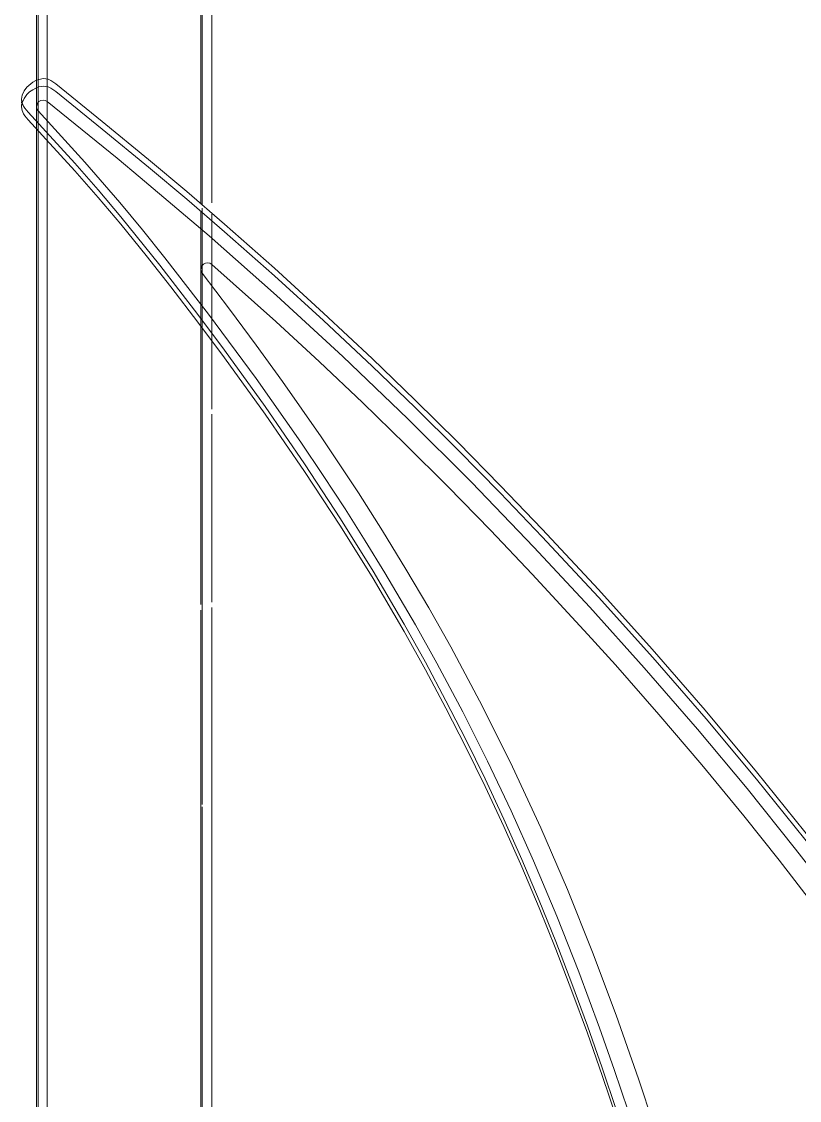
# Model space of a CAD drawing. Header units: millimetres. Extents: x 2913 to 35025, y 2470 to 25178.
# Drawn here: x 14484.7 to 14543.2, y 12262 to 12343 of the extents above; entities that cross this region are included whole.
import ezdxf

# ---------------------------------------------------------------- set-up
doc = ezdxf.new("R2010")
doc.units = ezdxf.units.MM
doc.linetypes.add('DASHED', pattern=[15, 12, -3])

# ---------------------------------------------------------------- blocks, each defined once
blk = doc.blocks.new('A$C637D7238')
at = {"color": 7, "linetype": 'DASHED', "lineweight": 13}
for p, q in [((86.19612994235649, 2398.999091723817), (86.19612994235649, 1472.401191333192)), ((86.32590594333305, 2398.904563525575), (86.32590594333305, 1472.267295459169)), ((87.0134669784893, 2399.107581714052), (87.0134669784893, 1472.555457690614)), ((98.55540576022759, 2395.43151054706), (98.55540576022759, 1467.424155810731)), ((98.65691485446587, 2395.343848803896), (98.65691485446587, 1467.303763965028)), ((99.38842120212212, 2395.54022941913), (99.38842120212212, 1467.572929004091)), ((98.55540576022759, 2127.925635913271), (98.55540576022759, 1314.400397876161)), ((98.65691485446587, 2128.133918383974), (98.65691485446587, 1314.579841235536)), ((99.38842120212212, 2127.668372729677), (99.38842120212212, 1314.178382495302)), ((86.19612994235649, 2119.267722705263), (86.19612994235649, 1306.977988818544)), ((86.32590594333305, 2119.502326587099), (86.32590594333305, 1307.177802661317)), ((87.0134669784893, 2118.997871020692), (87.0134669784893, 1306.748191455263))]:
    blk.add_line(p, q, dxfattribs=at)
at = {"color": 7, "linetype": 'DASHED', "lineweight": 13, "ltscale": 0.0009502410888671875}
blk.add_line((85.0813609604229, 1551.313926318544), (85.0813609604229, 1550.743781665224), dxfattribs=at)
at = {"color": 7, "linetype": 'DASHED', "lineweight": 13, "ltscale": 0.1905040740966797}
blk.add_line((87.0134669784893, 1551.139289477724), (87.0134669784893, 1436.836845019716), dxfattribs=at)
at = {"color": 7, "linetype": 'DASHED', "lineweight": 13, "ltscale": 0.1905132293701172}
blk.add_line((86.19612994235649, 1550.760947802919), (86.19612994235649, 1436.453010180849), dxfattribs=at)
at = {"color": 7, "linetype": 'DASHED', "lineweight": 13, "ltscale": 0.1905216217041016}
blk.add_line((86.32590594333305, 1550.432044604677), (86.32590594333305, 1436.119071582216), dxfattribs=at)
at = {"color": 7, "linetype": 'DASHED', "lineweight": 13, "ltscale": 0.1907947540283203}
blk.add_line((99.38842120212212, 1538.901206591981), (99.38842120212212, 1424.424354174989), dxfattribs=at)
at = {"color": 7, "linetype": 'DASHED', "lineweight": 13, "ltscale": 0.1908035278320312}
blk.add_line((98.55540576022759, 1538.535682299989), (98.55540576022759, 1424.053565600771), dxfattribs=at)
at = {"color": 7, "linetype": 'DASHED', "lineweight": 13, "ltscale": 0.1908096313476562}
blk.add_line((98.65691485446587, 1538.239509204286), (98.65691485446587, 1423.753730395692), dxfattribs=at)
at = {"color": 7, "linetype": 'DASHED', "lineweight": 13}
for points in [[(87.64792742770805, 1552.466346362489), (87.2808009628643, 1552.724067309755), (87.07400622409477, 1552.810813525575), (86.7329722885479, 1552.859336474794), (86.38655962985649, 1552.806693652528), (86.14680590671196, 1552.717887500185), (85.92055621188774, 1552.594977954286), (85.48613848727837, 1552.230598071474), (85.27293505710259, 1551.945411303896), (85.12885394137993, 1551.624976733583), (85.0813609604229, 1551.313926318544)], [(87.64792742770805, 1551.895972827333), (87.28057208102837, 1552.153693774599), (87.07377734225884, 1552.240668872255), (86.73228564304009, 1552.288962939638), (86.38552966159477, 1552.236091235536), (86.1455470566143, 1552.146827319521), (85.91941180270805, 1552.023917773622), (85.6896144394268, 1551.855918506044), (85.48522295993462, 1551.659309008974), (85.27236285251274, 1551.374122241396), (85.12862505954399, 1551.054145434755), (85.0813609604229, 1550.743781665224)], [(87.64792742770805, 1552.466346362489), (91.14501299899712, 1549.642173388856), (94.61840930026665, 1546.788016894716), (97.49350848239555, 1544.369422534364), (100.3398829941143, 1541.921302417177), (104.0831309799541, 1538.615790942567), (107.7776271347393, 1535.253974536317), (111.4246303085674, 1531.834708789247), (114.6615916733135, 1528.714362719911), (117.8555232529034, 1525.555106738466), (121.0547191147198, 1522.308189013856), (124.2134028915752, 1519.020072558778), (128.4387904648174, 1514.488898852724), (132.4814158920635, 1509.998923877138), (136.4430171493877, 1505.435706714052), (140.3172999863018, 1500.79901848163), (143.9354640488018, 1496.294852832216), (146.5367061142315, 1492.94631157245), (149.098351622044, 1489.560233691591), (151.7396480087627, 1485.980521777528), (154.3365413193096, 1482.378379443544), (157.1491557602276, 1478.391028979677), (159.9285823349346, 1474.370948413271)], [(87.64792742770805, 1551.895972827333), (91.14501299899712, 1549.072028735536), (94.61806597751274, 1546.218330005067), (97.49339404147759, 1543.799735644716), (100.3396541122784, 1541.351844409364), (104.0827876572002, 1538.046790698427), (107.7770549301495, 1534.684974292177), (111.4239436630596, 1531.266395190614), (114.6607905868877, 1528.146278003114), (117.8547221664776, 1524.987022021669), (121.0536891464581, 1521.740562060731), (124.2122584823956, 1518.452903369325), (128.4374171738018, 1513.922187426942), (132.5270778183331, 1509.379340747255), (136.5331965927471, 1504.762107470888), (140.3156978134502, 1500.233222583192), (143.9338618759502, 1495.729285815614), (146.5353328232159, 1492.380744555849), (149.0970927719463, 1488.994666674989), (151.7385035995831, 1485.415183642763), (154.335282469212, 1481.813270190614), (157.1474391464581, 1477.826606372255), (159.9265223984112, 1473.806983569521)], [(85.0813609604229, 1551.313926318544), (85.12038531345024, 1551.041556933778), (85.23116412204399, 1550.788184741396), (85.33633532565727, 1550.63185844745), (85.5852443222393, 1550.344382861513)], [(87.0134669784893, 1551.139289477724), (86.86583819430962, 1551.221458056825), (86.69864001315727, 1551.250526049989), (86.53075518649712, 1551.223060229677), (86.38198199313774, 1551.141807177919), (86.27017321628227, 1551.017295459169), (86.19612994235649, 1550.760947802919)], [(87.0134669784893, 1551.139289477724), (92.2649318222393, 1546.88185844745), (94.00351824802055, 1545.444480517763), (99.16697802585259, 1541.060477832216), (104.2408305649151, 1536.574164966005), (109.2150050644268, 1531.992408374208), (114.0967113022198, 1527.31269035663), (118.8861781601299, 1522.53844414081), (123.5842067245831, 1517.67401848163), (127.7965480331768, 1513.152686694521), (131.8784266952862, 1508.614188769716), (135.8763057236065, 1504.001533130067), (139.6073085312237, 1499.530097583192), (143.2522517685284, 1494.987937549013), (146.8031245712627, 1490.388785937685), (150.2791530136456, 1485.725318530458), (153.6904078964581, 1481.003028491396), (156.5134364609112, 1476.99530754413), (159.304650450169, 1472.95233879413)], [(85.0813609604229, 1550.743781665224), (85.12027087253227, 1550.471412280458), (85.23116412204399, 1550.218268969911), (85.3362208847393, 1550.06171379413), (85.5852443222393, 1549.774238208192)], [(85.5852443222393, 1550.344382861513), (89.08370318454399, 1546.507636645692), (90.8312160019268, 1544.512015918153), (92.54210772555962, 1542.485725024599), (95.47969164889946, 1538.847648242372), (98.33419146579399, 1535.143195727724), (100.337365293919, 1532.458869555849), (103.3901912216534, 1528.226157763856), (106.3498622421612, 1523.92890129413), (109.0541011337627, 1519.799644091981), (111.4946681503643, 1515.871802905458), (113.8341838363995, 1511.888801196474), (115.4306346420635, 1509.028236010927), (116.9750148300518, 1506.13837395038), (118.4715587143291, 1503.212348559755), (119.9163753036846, 1500.257484057802), (121.3209086899151, 1497.249747851747), (122.672684812962, 1494.215461352724), (123.9778834823956, 1491.139289477724), (125.2273494247784, 1488.045035937685), (126.4391643051495, 1484.893561938661), (127.6031428818096, 1481.723319629091), (128.7182551864971, 1478.552848437685), (129.7951442245831, 1475.367728808778)], [(86.32590594333305, 1550.432044604677), (89.84450640720024, 1546.573554614442), (92.45604815524712, 1543.563758471864), (94.17083087009087, 1541.498328784364), (95.8534556869854, 1539.406348803896), (99.13733782809868, 1535.15807304706), (102.7019435409893, 1530.332786181825), (106.061127806126, 1525.556708911317), (107.7460414413799, 1523.060752490419), (109.3955928329815, 1520.541679004091), (110.9107905868877, 1518.153983691591), (112.3909694198956, 1515.744773486513), (114.6906596664776, 1511.82929191913), (116.2982112411846, 1508.949958423036), (118.2389003280987, 1505.299979785341), (120.0970775131573, 1501.606284716981), (121.8723994736065, 1497.871619799989), (123.5644084457745, 1494.098731616396), (125.3104335312237, 1489.954139331239), (126.9583827499737, 1485.774528125185), (128.5206157211651, 1481.555549243349), (129.6154719833721, 1478.447105029481), (130.6734782699932, 1475.324927905458)], [(85.5852443222393, 1549.774238208192), (89.08347430270805, 1545.93817863788), (90.83075823825493, 1543.942786792177), (92.54164996188774, 1541.916495898622), (94.44228472751274, 1539.584647754091), (96.30103411716118, 1537.228080371278), (98.33327593845024, 1534.574882129091), (100.3363353256573, 1531.891013720888), (103.3892756943096, 1527.658530810731), (106.3489467148174, 1523.361274341005), (109.053185606419, 1519.232703784364), (111.4939815048565, 1515.304862597841), (113.8333827499737, 1511.322089770692), (115.4298335556377, 1508.461753466981), (116.9740993027081, 1505.572349170106), (118.4705287460674, 1502.646552661317), (119.9153453354229, 1499.6919170412), (121.3198787216534, 1496.684638598817), (122.6716548447002, 1493.650352099794), (123.9769679550518, 1490.57440910663), (125.2264338974346, 1487.480384448427), (126.4381343368877, 1484.329139331239), (127.6022273544659, 1481.159125903505), (128.7172252182354, 1477.989112475771), (129.7941142563213, 1474.8042217287)], [(99.38842120212212, 1538.901206591981), (99.24147906345024, 1538.990470507997), (99.07233538669243, 1539.025489428896), (98.9006740097393, 1539.001685717958), (98.74778094333305, 1538.922034839052), (98.63208117526665, 1538.796378711122), (98.55540576022759, 1538.535682299989)], [(99.38842120212212, 1538.901206591981), (104.1964274887432, 1534.611274341005), (107.4718410019268, 1531.590720752138), (110.7068568710674, 1528.52736625995), (113.9338618759502, 1525.390540698427), (117.1203547958721, 1522.212058642763), (120.3131419662823, 1518.944083789247), (123.463585997044, 1515.635139087099), (127.6406795029034, 1511.113807299989), (129.7031337265362, 1508.822013476747), (132.9772883896221, 1505.094443896669), (136.2001735214581, 1501.308509448427), (139.353478575169, 1497.479774096864), (142.0103389267315, 1494.152518847841), (144.6229106430401, 1490.788642505067), (147.2460109238018, 1487.318107226747), (149.8300868515362, 1483.810264209169), (152.526085997044, 1480.063697436708), (155.1900416855206, 1476.283027270692), (158.1526881698956, 1471.9917217287)], [(98.65691485446587, 1538.239509204286), (100.7033473495831, 1535.555183032411), (102.7145320419659, 1532.84865532245), (104.6913844589581, 1530.116492846864), (107.5874263290752, 1525.966407397646), (110.3903132919659, 1521.751777270692), (112.2022563461651, 1518.90334282245), (113.9649898056377, 1516.023780444521), (115.6761104111065, 1513.112861255067), (117.333214903294, 1510.170356372255)], [(117.333214903294, 1510.170356372255), (119.7118693832745, 1505.705558398622), (121.9676143173565, 1501.176673510927), (124.1003352646221, 1496.588050464052), (126.1092311386456, 1491.94403801288), (127.9961329941143, 1487.246924975771), (129.7690516952862, 1482.507926562685), (131.4437800888409, 1477.733222583192), (133.0350810531963, 1472.931052783388), (134.5584041122784, 1468.106452563661), (136.0293132309307, 1463.265372851747)]]:
    blk.add_lwpolyline(points, dxfattribs=at)
for centre, radius, start, end in [((86.67998614352837, 1550.761863330263), 0.4838430400049548, 180.1000101335441, 222.9670081952484), ((99.03926196139946, 1538.536140063661), 0.4838790483762146, 180.0673071891789, 217.8013497871304)]:
    blk.add_arc(centre, radius, start, end, dxfattribs=at)
blk = doc.blocks.new('CT1')
at = {"color": 7}
blk.add_blockref('A$C637D7238', (873182.6095526135, 212768.3521590075), dxfattribs=at)
blk = doc.blocks.new('1')
at = {"lineweight": 5}
blk.add_blockref('CT1', (-858782.9549533061, -201982.4714246165), dxfattribs=at)

msp = doc.modelspace()

# ---------------------------------------------------------------- block references
msp.add_blockref('1', (0, 0))

doc.saveas('drawing.dxf')
